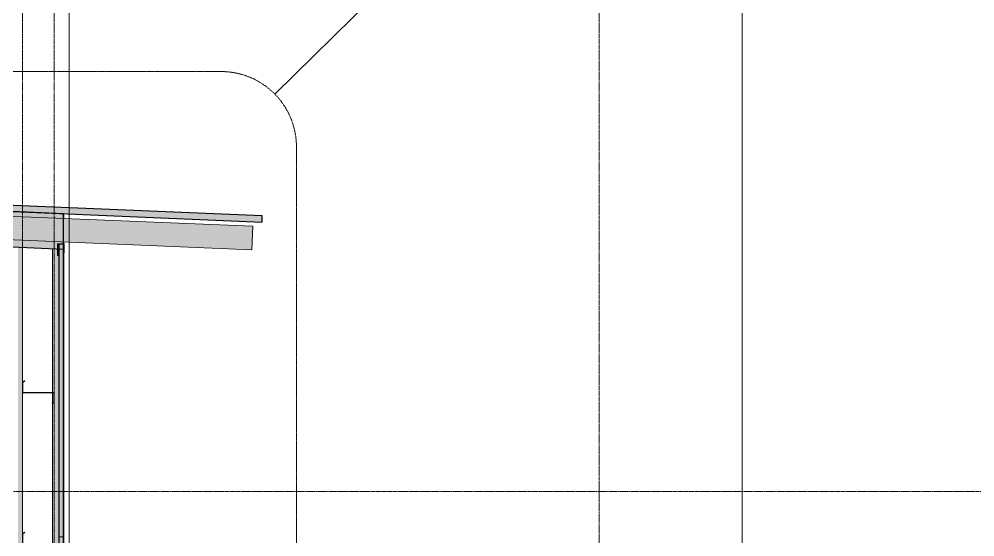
# Model space of a CAD drawing. Header units: inches. Extents: x -55396 to -733, y -290 to 853.
# Drawn here: x -15970.3 to -15666.1, y 243.6 to 408.5 of the extents above; entities that cross this region are included whole.
import ezdxf

# ---------------------------------------------------------------- set-up
doc = ezdxf.new("R2010")
doc.units = ezdxf.units.IN
doc.header["$MEASUREMENT"] = 0
doc.linetypes.add('Dash Dot 3_16_', pattern=[0.3125, 0.1875, -0.0625, 0, -0.0625])
doc.linetypes.add('Grid Line 1_2_', pattern=[0.875, 0.5, -0.125, 0.125, -0.125])
for name, color, linetype, lineweight in [('A-ANNO-SYMB', 150, 'Continuous', 9), ('A-CLNG', 13, 'Continuous', 9), ('A-CLNG-PATT', 13, 'Continuous', 25), ('A-FLOR-LEVL', 51, 'Continuous', 9), ('A-GLAZ-CWMG', 51, 'Continuous', 9), ('A-ROOF', 132, 'Continuous', 9), ('A-WALL', 113, 'Continuous', 9), ('A-WALL-PATT', 111, 'Continuous', 25), ('G-ANNO-SYMB', 111, 'Continuous', 9), ('S-BEAM', 12, 'Continuous', 9), ('S-GRID', 1, 'Continuous', 9)]:
    doc.layers.add(name, color=color, linetype=linetype, lineweight=lineweight)

# ---------------------------------------------------------------- blocks, each defined once
blk = doc.blocks.new('Rectangular Mullion - Profile_Polycarbonate_Upper and left-1114459-Section 1')
at = {"layer": 'A-GLAZ-CWMG'}
blk.add_hatch(color=256, dxfattribs=at).paths.add_polyline_path([(22370.68, 333.22), (22370.74, 333.28), (22370.74, 336.78), (22372.74, 336.78), (22372.8, 336.84), (22370.68, 336.84)], flags=0)
at = {"layer": 'A-GLAZ-CWMG', "lineweight": 13}
for p, q in [((22370.68, 336.84), (22370.68, 333.22)), ((22372.8, 336.84), (22370.68, 336.84)), ((22370.74, 333.28), (22370.74, 336.78)), ((22370.74, 336.78), (22372.74, 336.78)), ((22372.74, 336.78), (22372.74, 334.07)), ((22372.8, 334.01), (22372.8, 336.84)), ((22370.68, 333.22), (22371.03, 333.22)), ((22370.97, 333.28), (22370.74, 333.28)), ((22371.03, 333.47), (22370.97, 333.47)), ((22370.97, 333.47), (22370.97, 333.28)), ((22371.03, 333.22), (22371.03, 333.47)), ((22372.74, 334.07), (22372.68, 334.07)), ((22372.68, 334.07), (22372.68, 334.01)), ((22372.68, 334.01), (22372.8, 334.01))]:
    blk.add_line(p, q, dxfattribs=at)
blk = doc.blocks.new('Rectangular Mullion - Profile_Polycarbonate_Upper and left-1189760-Section 1')
at = {"layer": 'A-GLAZ-CWMG'}
h = blk.add_hatch(color=256, dxfattribs=at)
h.paths.add_polyline_path([(22372.68, 175.1), (22372.68, 176), (22370.3, 176), (22370.34, 175.2)], flags=0)
h.paths.add_polyline_path([(22371.03, 196.3), (22371.03, 237.31), (22369.06, 237.31), (22369.06, 217), (22370.3, 217), (22370.3, 196.3)], flags=0)
h.paths.add_polyline_path([(22372.61, 196.3), (22372.68, 196.3), (22372.61, 232.74)], flags=0)
h.paths.add_polyline_path([(22369.37, 241.3), (22371.03, 241.3), (22371.03, 335.28), (22370.74, 335.22), (22370.68, 335.3), (22369.06, 335.36), (22369.06, 289.55), (22369.37, 289.55), (22369.37, 289.44), (22369.06, 289.44), (22369.06, 286.15), (22369.44, 286.47), (22369.44, 289.36), (22369.55, 289.36), (22369.55, 286.42), (22369.06, 285.94), (22369.06, 241.3)], flags=0)
h.paths.add_polyline_path([(22372.61, 336.84), (22372.68, 336.84), (22372.61, 337.47), (22372.56, 337.47), (22372.56, 336.84)], flags=0)
h.paths.add_polyline_path([(22372.68, 344.97), (22372.68, 346.47), (22372.56, 346.36), (22372.56, 344.98)], flags=0)
h = blk.add_hatch(color=256, dxfattribs=at)
h.paths.add_polyline_path([(22371.03, 196.3), (22372.61, 196.3), (22372.61, 237.31), (22371.03, 237.31), (22371.03, 232.74)], flags=0)
h.paths.add_polyline_path([(22371.03, 241.3), (22372.61, 241.3), (22372.56, 335.22), (22371.03, 335.22), (22371.03, 252.28)], flags=0)
for p, q in [((22372.68, 344.97), (22372.68, 346.47)), ((22369.06, 335.36), (22369.06, 289.55)), ((22372.68, 336.84), (22372.68, 337.46)), ((22372.68, 241.3), (22372.68, 336.78)), ((22369.06, 289.44), (22369.06, 286.15)), ((22369.06, 286), (22369.06, 241.3)), ((22369.06, 237.31), (22369.06, 217)), ((22372.68, 196.3), (22372.68, 237.31)), ((22372.68, 175.07), (22372.68, 176))]:
    blk.add_line(p, q, dxfattribs=at)
blk = doc.blocks.new('columns and girder2 - one-1334686-Section 1')
at = {"layer": 'S-BEAM'}
h = blk.add_hatch(color=256, dxfattribs=at)
h.paths.add_polyline_path([(21135.8, 0), (21135.79, 386.75), (21135.05, 386.78), (21135.05, 389.26), (21134.3, 389.29), (21134.3, 146.25), (21135.05, 146.25), (21135.05, 0)], flags=0)
h.paths.add_polyline_path([(21147.8, 0), (21149.31, 0), (21189.31, 332.48), (21187.8, 332.48), (21149.95, 17.85)], flags=0)
h.paths.add_polyline_path([(22358.09, 0), (22359.55, 0), (22359.55, 98.25), (22358.8, 98.25), (22358.8, 194.5), (22359.55, 194.5), (22359.54, 335.76), (22358.05, 335.82), (22358.05, 0)], flags=0)
h.paths.add_polyline_path([(22348.17, 0), (22349.64, 0), (22309.55, 294.37), (22308.04, 294.37), (22348.12, 0)], flags=0)
for p, q in [((22359.55, 292.81), (22359.55, 335.76)), ((22359.55, 244.56), (22359.55, 289.44))]:
    blk.add_line(p, q, dxfattribs=at)
blk = doc.blocks.new('Girt_Z - 10_D-V363-Section 1')
at = {"layer": 'S-BEAM', "lineweight": 15}
for p, q in [((22360.13, 245.04), (22359.55, 244.56)), ((22359.55, 244.56), (22359.55, 241.19)), ((22359.66, 244.51), (22360.2, 244.96)), ((22359.66, 241.37), (22359.66, 244.51)), ((22360.2, 244.96), (22360.13, 245.04)), ((22359.55, 241.19), (22369.37, 241.19)), ((22369.37, 241.3), (22359.74, 241.3)), ((22369.44, 241.11), (22369.44, 238.22)), ((22369.55, 238.17), (22369.55, 241.11)), ((22369.44, 238.22), (22368.91, 237.77)), ((22368.91, 237.77), (22368.98, 237.69)), ((22368.98, 237.69), (22369.55, 238.17))]:
    blk.add_line(p, q, dxfattribs=at)
for centre, radius, start, end in [((22359.74, 241.38), 0.0782, 183.0424, 270), ((22369.37, 241.11), 0.187, 360, 90), ((22369.37, 241.11), 0.0782, 2.1227, 90)]:
    blk.add_arc(centre, radius, start, end, dxfattribs=at)
blk = doc.blocks.new('Girt_Z - 10_D-1241717-Section 1')
at = {"layer": 'S-BEAM'}
h = blk.add_hatch(dxfattribs=at)
h.set_pattern_fill('FP_20', color=256, style=0, pattern_type=2)
h.set_pattern_definition([(45, (22011.012, 102), (-19.007, 19.007), []), (45, (22011.012, 130.8), (-19.007, 19.007), [])])
h.paths.add_polyline_path([(22368.98, 285.94), (22369.55, 286.42), (22369.55, 289.36), (22369.44, 289.36), (22369.44, 286.47), (22368.91, 286.02)], flags=0)
h.paths.add_polyline_path([(22359.55, 289.44), (22359.66, 289.62), (22359.66, 292.76), (22360.2, 293.21), (22360.13, 293.29), (22359.55, 292.81)], flags=0)
h.paths.add_polyline_path([(22369.37, 289.44), (22369.37, 289.55), (22359.74, 289.55), (22359.55, 289.44)], flags=0)
at = {"layer": 'S-BEAM', "lineweight": 15}
for p, q in [((22360.13, 293.29), (22359.55, 292.81)), ((22359.55, 292.81), (22359.55, 289.44)), ((22359.66, 292.76), (22360.2, 293.21)), ((22359.66, 289.62), (22359.66, 292.76)), ((22360.2, 293.21), (22360.13, 293.29)), ((22359.55, 289.44), (22369.37, 289.44)), ((22369.37, 289.55), (22359.74, 289.55)), ((22369.44, 289.36), (22369.44, 286.47)), ((22369.55, 286.42), (22369.55, 289.36)), ((22369.44, 286.47), (22368.91, 286.02)), ((22368.91, 286.02), (22368.98, 285.94)), ((22368.98, 285.94), (22369.55, 286.42))]:
    blk.add_line(p, q, dxfattribs=at)
for centre, radius, start, end in [((22359.74, 289.63), 0.0782, 183.0424, 270), ((22369.37, 289.36), 0.188, 0, 90), ((22369.37, 289.36), 0.0782, 2.1227, 90)]:
    blk.add_arc(centre, radius, start, end, dxfattribs=at)
blk = doc.blocks.new('Dimension Lumber - 5_5 x 7_5 Glulam-1238720-Section 1')
at = {"layer": 'S-BEAM'}
blk.add_hatch(color=256, dxfattribs=at).paths.add_polyline_path([(22432.49, 334.97), (22432.8, 342.47), (22242.85, 350.38), (22242.53, 342.89), (22414.16, 335.74)], flags=0)
at = {"layer": 'S-BEAM', "lineweight": 15}
for p, q in [((22242.85, 350.38), (22242.53, 342.89)), ((22432.8, 342.47), (22242.85, 350.38)), ((22242.53, 342.89), (22432.49, 334.97)), ((22432.49, 334.97), (22432.8, 342.47))]:
    blk.add_line(p, q, dxfattribs=at)

msp = doc.modelspace()

# ---------------------------------------------------------------- hatches: boundary and pattern name
at = {"layer": 'A-CLNG-PATT', "lineweight": 9}
h = msp.add_hatch(dxfattribs=at)
h.set_pattern_fill('FP_21', color=256, style=0, pattern_type=2)
h.set_pattern_definition([(161.57, (22011.972, 102.96), (-7.6802237, -0.0009796), [0, -54.643, 6.067, 0]), (18.43, (22010.052, 102.96), (-7.6802237, 0.0009796), [0, -54.643, 6.067, 0]), (108.43, (22011.972, 102.96), (3.8382953, -19.20136532), [18.211, -42.499]), (71.57, (22010.052, 102.96), (3.8382953, 19.20136532), [18.211, -42.499])])
h.paths.add_polyline_path([(-15956.21, 335.22), (-15956.21, 346.48), (-17193.72, 398.04), (-17193.72, 386.78), (-16069.55, 339.94)], flags=0)
at = {"layer": 'A-ROOF'}
msp.add_hatch(color=256, dxfattribs=at).paths.add_polyline_path([(-15892.97, 343.84), (-15892.97, 345.84), (-17208.32, 400.65), (-17208.32, 398.65), (-15914.61, 344.74)], flags=0)
at = {"layer": 'A-WALL-PATT', "lineweight": 9, "transparency": 33554649}
msp.add_hatch(color=256, dxfattribs=at).paths.add_polyline_path([(-15956.16, 191.34), (-15956.16, 336.78), (-15957.74, 336.78), (-15957.74, 191.34)], flags=0)

# ---------------------------------------------------------------- linework, layer by layer
at = {"layer": 'A-ANNO-SYMB'}
msp.add_line((-15888.95, 384.59), (-15842.2, 430.6), dxfattribs=at)
at = {"layer": 'A-ANNO-SYMB', "linetype": 'Dash Dot 3_16_'}
for p, q in [((-15906.05, 391.76), (-15991.05, 391.76)), ((-15882.05, -11.65), (-15882.05, 367.76))]:
    msp.add_line(p, q, dxfattribs=at)
msp.add_arc((-15906.05, 367.76), 24, 0, 90, dxfattribs=at)
at = {"layer": 'A-CLNG', "lineweight": 25}
for p, q in [((-15956.21, 346.48), (-17193.72, 398.04)), ((-17193.72, 386.78), (-15956.21, 335.22)), ((-15956.21, 335.22), (-15956.21, 346.48))]:
    msp.add_line(p, q, dxfattribs=at)
at = {"layer": 'A-FLOR-LEVL', "linetype": 'Grid Line 1_2_'}
msp.add_line((-17967.17, 258), (-15101.4, 258), dxfattribs=at)
at = {"layer": 'A-ROOF', "lineweight": 25}
for p, q in [((-15892.97, 345.84), (-17208.32, 400.65)), ((-17208.32, 398.65), (-15892.97, 343.84)), ((-15892.97, 343.84), (-15892.97, 345.84))]:
    msp.add_line(p, q, dxfattribs=at)
at = {"layer": 'A-WALL', "lineweight": 25}
for p, q in [((-15957.74, 336.78), (-15957.74, 191.34)), ((-15956.16, 336.78), (-15957.74, 336.78)), ((-15956.16, 191.34), (-15956.16, 336.78))]:
    msp.add_line(p, q, dxfattribs=at)
at = {"layer": 'A-WALL'}
msp.add_line((-15956.16, 243.61), (-15957.74, 243.61), dxfattribs=at)
at = {"layer": 'G-ANNO-SYMB'}
for p, q in [((-15954.41, 545.16), (-15954.41, -79.66)), ((-15740.14, 545.16), (-15740.14, -79.66))]:
    msp.add_line(p, q, dxfattribs=at)
at = {"layer": 'S-GRID', "linetype": 'Grid Line 1_2_'}
for p, q in [((-15969.22, -273.16), (-15969.22, 738.66)), ((-15969.22, -273.16), (-15969.22, 738.66)), ((-15959.22, -273.16), (-15959.22, 738.66)), ((-15785.72, -273.16), (-15785.72, 738.66)), ((-15785.72, -273.16), (-15785.72, 738.66))]:
    msp.add_line(p, q, dxfattribs=at)

# ---------------------------------------------------------------- block references
at = {"layer": 'A-GLAZ-CWMG'}
for name in ['Rectangular Mullion - Profile_Polycarbonate_Upper and left-1189760-Section 1', 'Rectangular Mullion - Profile_Polycarbonate_Upper and left-1114459-Section 1']:
    msp.add_blockref(name, (-38328.77, 0), dxfattribs=at)
at = {"layer": 'S-BEAM'}
for name in ['columns and girder2 - one-1334686-Section 1', 'Dimension Lumber - 5_5 x 7_5 Glulam-1238720-Section 1', 'Girt_Z - 10_D-1241717-Section 1', 'Girt_Z - 10_D-V363-Section 1']:
    msp.add_blockref(name, (-38328.77, 0), dxfattribs=at)

doc.saveas('drawing.dxf')
